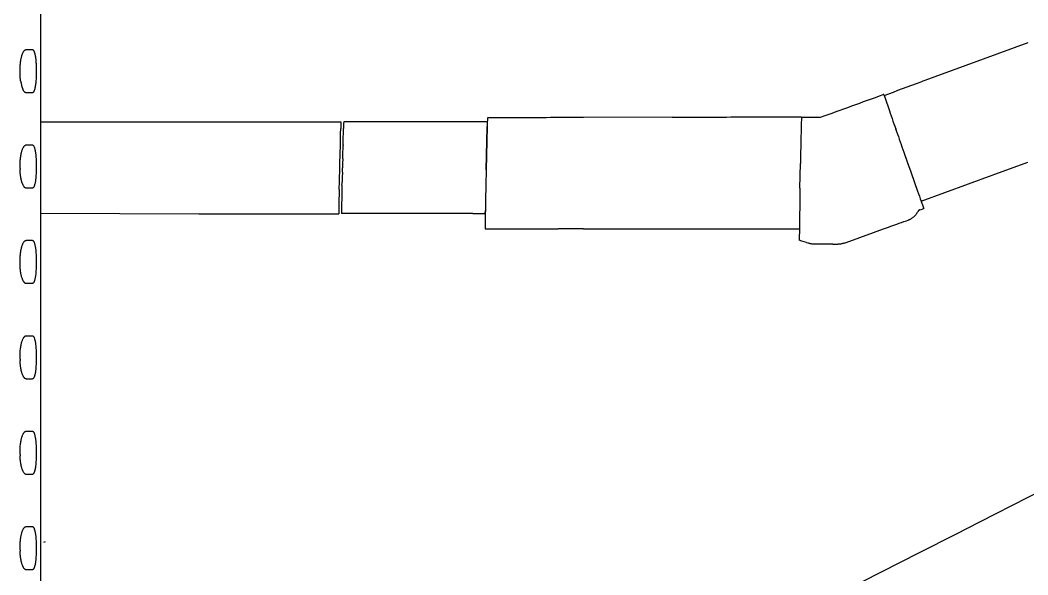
# Model space of a CAD drawing. Extents: x -17108 to 71323, y -8319 to 54197.
# Drawn here: x 55442 to 61076, y 11686 to 14788 of the extents above; entities that cross this region are included whole.
import ezdxf

# ---------------------------------------------------------------- set-up
doc = ezdxf.new("R2010")
doc.units = 0
doc.layers.get('0').update_dxf_attribs({"linetype": 'CONTINUOUS'})

msp = doc.modelspace()

# ---------------------------------------------------------------- linework, layer by layer
at = {"color": 7}
for p, q in [((55557.4, -1969.4), (55557.4, 22503.5)), ((61075.6, 14660.6), (60479.4, 14442.7)), ((57597.9, 14218.9), (57250.5, 14218.9)), ((58053.4, 14218.9), (57597.9, 14218.9)), ((58094.7, 14241.5), (58054, 14241.3)), ((58591.5, 14243.3), (58451.1, 14242.8)), ((59088.3, 14245), (58591.5, 14243.3)), ((59816.3, 14245.1), (59915.5, 14245.1)), ((57229.8, 13988.8), (57232.1, 14088.8)), ((57972.2, 13707.4), (58042.4, 13707.4)), ((58040.9, 13620.7), (58094.7, 13620.8)), ((58094.7, 13620.8), (58450.4, 13621.1)), ((59054.3, 13621.6), (59088.3, 13621.6)), ((60080.4, 13552.5), (60267.9, 13620)), ((61622.1, 12399.1), (61075.6, 12119.7))]:
    msp.add_line(p, q, dxfattribs=at)
at = {"color": 7, "ltscale": 0.35}
for p, q in [((55441.7, 14502.5), (55441.7, 14516.5)), ((55441.7, 13969.1), (55441.7, 13983.1)), ((55441.7, 13435.7), (55441.7, 13449.7)), ((55441.7, 12902.3), (55441.7, 12916.3)), ((55441.7, 11835.5), (55441.7, 11849.5))]:
    msp.add_line(p, q, dxfattribs=at)
at = {"color": 7, "ltscale": 0.419971}
for p, q in [((55531.3, 14505.3), (55531.3, 14488.5)), ((55531.3, 12905.1), (55531.3, 12888.3)), ((55531.3, 12371.7), (55531.3, 12354.9)), ((55531.3, 11838.3), (55531.3, 11821.5))]:
    msp.add_line(p, q, dxfattribs=at)
at = {"color": 7, "ltscale": 0.065921}
msp.add_line((60269.7, 14372.7), (60267.2, 14371.8), dxfattribs=at)
at = {"color": 7, "ltscale": 0.153922}
msp.add_line((60269.7, 14372.7), (60271.7, 14366.9), dxfattribs=at)
at = {"color": 7, "ltscale": 0.161133}
msp.add_line((59809.8, 14245.1), (59816.3, 14245.1), dxfattribs=at)
at = {"color": 7, "ltscale": 0.123326}
msp.add_line((57232.1, 14088.8), (57232.2, 14093.7), dxfattribs=at)
at = {"color": 7, "ltscale": 0.083814}
msp.add_line((57247.5, 14090.7), (57247.4, 14087.4), dxfattribs=at)
at = {"color": 7, "ltscale": 0.061443}
msp.add_line((57229.7, 13986.4), (57229.8, 13988.8), dxfattribs=at)
at = {"color": 7, "ltscale": 0.250488}
for p, q in [((55441.7, 13959.1), (55441.7, 13969.1)), ((55441.7, 12892.3), (55441.7, 12902.3)), ((55441.7, 12358.9), (55441.7, 12368.9)), ((55441.7, 11825.5), (55441.7, 11835.5))]:
    msp.add_line(p, q, dxfattribs=at)
at = {"color": 7, "ltscale": 0.268784}
msp.add_line((57240.7, 13863.3), (57240.6, 13852.6), dxfattribs=at)
at = {"color": 7, "ltscale": 0.01259}
msp.add_line((60479, 13775.2), (60479.4, 13775.3), dxfattribs=at)
at = {"color": 7, "ltscale": 0.035289}
msp.add_line((60479, 13775.2), (60479.4, 13773.8), dxfattribs=at)
at = {"color": 7, "ltscale": 0.401139}
msp.add_line((58042.4, 13707.4), (58042.7, 13723.5), dxfattribs=at)
at = {"color": 7, "ltscale": 0.042172}
msp.add_line((60462.3, 13719.6), (60461.5, 13718.1), dxfattribs=at)
at = {"color": 7, "ltscale": 0.207833}
msp.add_line((60471.6, 13727.1), (60479.4, 13729.9), dxfattribs=at)
at = {"color": 7, "ltscale": 0.367183}
msp.add_line((60479.4, 13729.9), (60493.2, 13734.9), dxfattribs=at)
at = {"color": 7, "ltscale": 0.246387}
msp.add_line((60397.3, 13666.4), (60406.5, 13669.9), dxfattribs=at)
at = {"color": 7, "ltscale": 0.362075}
msp.add_line((59811.4, 13552.6), (59797.6, 13556.9), dxfattribs=at)
at = {"color": 7, "ltscale": 0.353939}
msp.add_line((59824.9, 13548.4), (59811.4, 13552.6), dxfattribs=at)
at = {"color": 7, "ltscale": 0.354104}
msp.add_line((59838.4, 13544.1), (59824.9, 13548.4), dxfattribs=at)
at = {"color": 7, "ltscale": 0.293849}
msp.add_line((59915.5, 13534.9), (59903.8, 13534.9), dxfattribs=at)
at = {"color": 7, "ltscale": 0.040238}
msp.add_line((60015.7, 13534.9), (60014.1, 13534.9), dxfattribs=at)
at = {"color": 7, "ltscale": 0.42002}
msp.add_line((55531.3, 13438.5), (55531.3, 13421.7), dxfattribs=at)
at = {"color": 7, "ltscale": 0.349951}
msp.add_line((55441.7, 12368.9), (55441.7, 12382.9), dxfattribs=at)
at = {"color": 7, "ltscale": 0.23771}
msp.add_line((55574.5, 11870), (55583.7, 11872.4), dxfattribs=at)
at = {"color": 7, "ltscale": 0.237698}
msp.add_line((55574.5, 11870), (55583.7, 11872.4), dxfattribs=at)
at = {"color": 7}
for points in [[(55441.7, 14516.5), (55441.8, 14523.5), (55441.9, 14527), (55442, 14530.6), (55442.2, 14534), (55442.4, 14537.5), (55442.9, 14543), (55443.4, 14548.5), (55444, 14554), (55444.8, 14559.4), (55445.6, 14564.7), (55446.2, 14567.7), (55446.7, 14570.6), (55447.5, 14574.5), (55448.4, 14578.3), (55449.3, 14582.1), (55450.5, 14586.5), (55451.8, 14590.7), (55453.2, 14594.8), (55454.6, 14598.8), (55455.4, 14600.7), (55456.2, 14602.5), (55457.5, 14605.5), (55458.9, 14608.3), (55460.4, 14610.9), (55461.2, 14612.2), (55462, 14613.4), (55462.8, 14614.5), (55463.5, 14615.5), (55464.6, 14616.9), (55465.7, 14618.1), (55466.8, 14619.2), (55468.1, 14620.3), (55469.4, 14621.3), (55470.7, 14622.1), (55471.3, 14622.4), (55472, 14622.7), (55472.7, 14623), (55473.5, 14623.2), (55474.7, 14623.4), (55475.5, 14623.5), (55477.2, 14623.5), (55479.3, 14623.5), (55482.3, 14623.5), (55485.3, 14623.5), (55489.2, 14623.5), (55491.1, 14623.5)], [(55491.1, 14623.5), (55492.9, 14623.5), (55494, 14623.5), (55496.3, 14623.6), (55498.5, 14623.8), (55499.6, 14623.8), (55501.3, 14623.8), (55502.5, 14623.8), (55503.7, 14623.7), (55505, 14623.5)], [(55505, 14623.5), (55505.7, 14623.4), (55506.2, 14623.5), (55507.1, 14623.5), (55508.2, 14623.6), (55508.8, 14623.6), (55509.6, 14623.6), (55510.2, 14623.5), (55510.8, 14623.3), (55511.7, 14623), (55512.5, 14622.6), (55513.3, 14622.1), (55514.2, 14621.4), (55515.1, 14620.4), (55515.6, 14619.8), (55516.1, 14619.1), (55517.1, 14617.6), (55518.1, 14616), (55519, 14614.1), (55519.7, 14612.7), (55520.3, 14611.1), (55520.9, 14609.5), (55521.5, 14607.7)], [(55521.5, 14607.7), (55522.1, 14605.9), (55522.6, 14604.1), (55523.7, 14600.2), (55524.6, 14596.1), (55525.5, 14591.8), (55526.3, 14587.4), (55527.1, 14582.7), (55527.6, 14579.3), (55528, 14575.7), (55528.5, 14572), (55528.9, 14568.2), (55529.3, 14563.6), (55529.7, 14558.9)], [(55529.7, 14558.9), (55530.2, 14551.7), (55530.6, 14544.4), (55530.9, 14537.1), (55531.2, 14529.6), (55531.3, 14521.9)], [(55444.4, 14448), (55443.8, 14453.2), (55443.2, 14458.4), (55442.7, 14463.8), (55442.5, 14466.5), (55442.2, 14470.6), (55442, 14474.7), (55441.8, 14480.2), (55441.7, 14485.7), (55441.7, 14491.3), (55441.7, 14502.5)], [(55531.3, 14488.5), (55531.2, 14480.9), (55531.1, 14473.3), (55530.9, 14465.7), (55530.5, 14458.3), (55530, 14450.6), (55529.5, 14443.1), (55528.8, 14435.7), (55528.1, 14429.6), (55527.3, 14423.6), (55526.4, 14417.9), (55525.9, 14415.1), (55525.3, 14412.3), (55524.4, 14407.9), (55523.4, 14403.7), (55522.9, 14401.7), (55522.3, 14399.8), (55521.5, 14397.3), (55520.7, 14395), (55519.9, 14392.8)], [(55531.3, 14521.9), (55531.3, 14516.4), (55531.3, 14505.3)], [(55465.9, 14386.7), (55464.6, 14388.1), (55463.4, 14389.6), (55462.2, 14391.4), (55461, 14393.2), (55460.2, 14394.5), (55459.4, 14395.9), (55457.9, 14398.8), (55456.5, 14401.8)], [(55475.8, 14381.5), (55474.6, 14381.6), (55473.5, 14381.8), (55472.4, 14382.1), (55471.2, 14382.6), (55470.1, 14383.2), (55469.4, 14383.7), (55468.7, 14384.1), (55468, 14384.7), (55467.3, 14385.3), (55465.9, 14386.7)], [(55509.4, 14381.5), (55483, 14381.5), (55475.8, 14381.5)], [(55519.9, 14392.8), (55518.8, 14390.5), (55518.3, 14389.4), (55517.7, 14388.4), (55517, 14387.1), (55516.2, 14386), (55515.4, 14384.9), (55514.5, 14383.9), (55513.5, 14383.1), (55513, 14382.7), (55512.6, 14382.4), (55512.1, 14382.2), (55511.6, 14381.9), (55510.8, 14381.7), (55510.1, 14381.6), (55509.4, 14381.5)], [(57232.2, 14093.7), (57233.6, 14153.1), (57234.2, 14182.8)], [(58047.1, 13950.7), (58048.9, 14031.4), (58050.8, 14112), (58052.8, 14192.4)], [(58052.8, 14192.4), (58050.8, 14112), (58048.9, 14031.4), (58047.1, 13950.7)], [(55441.7, 13983.1), (55441.8, 13990.1), (55441.9, 13993.6), (55442, 13997.2), (55442.2, 14000.6), (55442.4, 14004.1), (55442.9, 14009.6), (55443.4, 14015.1), (55444, 14020.6), (55444.8, 14026), (55445.6, 14031.3), (55446.6, 14036.9), (55447.8, 14042.4), (55449.1, 14047.7), (55449.7, 14050.3), (55450.5, 14052.9), (55451.7, 14056.9), (55452.9, 14060.8), (55454.3, 14064.5), (55455.7, 14068.1), (55457.2, 14071.4), (55458.7, 14074.5), (55459.5, 14075.9), (55460.3, 14077.3), (55461.4, 14079.1), (55462.5, 14080.7), (55463.6, 14082.3), (55464.7, 14083.5), (55465.7, 14084.7), (55466.8, 14085.8), (55467.8, 14086.8), (55468.9, 14087.6), (55469.9, 14088.3), (55470.9, 14088.9), (55472, 14089.3), (55473, 14089.7), (55474, 14089.9), (55474.6, 14090), (55475.1, 14090.1)], [(55475.1, 14090.1), (55476.5, 14090.1), (55479.2, 14090.1), (55482.1, 14090.1), (55484.9, 14090.1), (55489.1, 14090.1), (55491.1, 14090.1)], [(55491.1, 14090.1), (55497.5, 14090.1), (55501.6, 14090.1), (55509.4, 14090.1)], [(55509.4, 14090.1), (55509.8, 14090.1), (55510.3, 14090), (55510.8, 14089.9), (55511.3, 14089.8), (55512.2, 14089.4), (55513.1, 14088.8), (55514, 14088.1), (55514.5, 14087.6), (55515.1, 14087), (55515.6, 14086.4), (55516.2, 14085.7), (55517.2, 14084.1)], [(55517.2, 14084.1), (55518.2, 14082.3), (55519.2, 14080.2), (55520.2, 14078), (55521.1, 14075.5), (55521.7, 14073.8), (55522.3, 14072), (55523.3, 14068.2)], [(55523.3, 14068.2), (55523.9, 14066), (55524.4, 14063.7), (55525.4, 14059), (55526.3, 14054.1), (55527.1, 14049), (55527.6, 14045.6), (55528, 14042.2), (55528.5, 14038.5), (55528.9, 14034.6), (55529.6, 14027.2), (55530.1, 14019.7), (55530.6, 14012), (55531, 14003), (55531.2, 13993.8), (55531.3, 13988.5)], [(60382, 14049.9), (60405.2, 13984.1), (60420.6, 13940.3), (60443.6, 13874.9), (60459.2, 13830.9)], [(60382, 14049.9), (60401.3, 13995.1), (60420.6, 13940.4), (60439.9, 13885.6), (60459.2, 13830.9)], [(55531.3, 13988.5), (55531.3, 13984.1), (55531.3, 13975.2), (55531.3, 13955.1)], [(57245.5, 14013.2), (57244.8, 13987.6), (57244.1, 13962.1)], [(59801.6, 13849.2), (59802.8, 13917.4), (59804, 13985.4)], [(60479.4, 13775.3), (60876.9, 13921), (61075.6, 13993.8)], [(55455.1, 13871.7), (55453.9, 13874.6), (55452.8, 13877.7), (55451.8, 13880.9), (55451.1, 13883.2), (55450.4, 13885.6), (55449.7, 13888.2), (55449, 13890.8), (55447.7, 13896.1), (55446.6, 13901.4), (55445.6, 13906.9), (55444.7, 13912.5), (55444.3, 13915.9), (55443.8, 13919.4), (55443.4, 13922.9), (55443.1, 13926.5), (55442.6, 13931.1), (55442.3, 13935.8), (55442.1, 13939.8), (55441.9, 13943.9), (55441.8, 13948.1), (55441.7, 13952.4)], [(55531.3, 13955.1), (55531.3, 13950.2), (55531.2, 13945.3), (55531.1, 13940.5), (55531, 13935.6), (55530.7, 13928.4), (55530.3, 13921.2), (55529.8, 13914.1), (55529.2, 13907.1), (55528.5, 13899.9), (55528.1, 13896.3), (55527.6, 13892.7), (55527.1, 13889.4), (55526.6, 13886.2), (55525.8, 13881.3), (55524.9, 13876.6), (55523.9, 13872.1), (55523.3, 13870), (55522.8, 13867.9), (55521.7, 13864.4), (55521.1, 13862.7), (55520.5, 13861.1), (55519.9, 13859.6), (55519.3, 13858.1), (55518.5, 13856.3), (55517.6, 13854.7), (55516.6, 13853.2), (55515.7, 13851.9), (55515, 13851), (55514.2, 13850.3), (55513.4, 13849.6), (55512.7, 13849.1), (55511.9, 13848.7), (55511.2, 13848.4), (55510.4, 13848.2), (55509.9, 13848.1)], [(57243.4, 13937.5), (57242.5, 13910), (57241.5, 13882.8)], [(55481.1, 13848.1), (55480.6, 13848.1), (55479.7, 13848.2), (55478.3, 13848.1), (55476.9, 13848), (55475.6, 13848), (55474.4, 13848.2), (55473.1, 13848.5), (55471.8, 13848.9), (55470.8, 13849.4), (55470, 13849.9), (55469.3, 13850.3), (55468.5, 13850.9), (55467.8, 13851.5), (55467, 13852.2), (55466.3, 13852.9), (55465, 13854.3), (55463.7, 13855.8)], [(55495.9, 13848.1), (55494.4, 13848.1), (55492.8, 13848.1), (55490.8, 13848), (55488.7, 13847.9), (55486.8, 13847.8), (55484.4, 13847.8), (55482.7, 13847.9), (55481.1, 13848.1)], [(55509.9, 13848.1), (55508.8, 13848.1), (55506.6, 13848.1), (55504.1, 13848.1), (55501.7, 13848.1), (55497.9, 13848.1), (55495.9, 13848.1)], [(55557.4, 13708.1), (56441.5, 13705.6), (57224.1, 13704)], [(60406.5, 13669.9), (60410.4, 13671.4), (60412.9, 13672.5), (60415.1, 13673.4), (60417.9, 13674.8), (60419.7, 13675.7), (60421.4, 13676.7), (60424.3, 13678.4), (60427.2, 13680.2), (60429.7, 13681.9), (60432.3, 13683.8), (60434.7, 13685.6), (60437.6, 13688), (60440.4, 13690.5), (60443.2, 13693.2), (60445.8, 13695.9), (60447.8, 13698.1), (60449.3, 13699.8), (60451.2, 13702.1), (60452.6, 13703.9), (60454.3, 13706.3), (60455.5, 13708), (60456.6, 13709.7)], [(60456.6, 13709.7), (60457.5, 13711), (60459, 13713.6)], [(60459, 13713.6), (60459.9, 13715.1), (60461.5, 13718.1)], [(60463.2, 13721), (60462.9, 13720.5), (60462.3, 13719.6)], [(60471.6, 13727.1), (60470.4, 13726.6), (60469.2, 13726.1), (60468.3, 13725.7), (60467.6, 13725.3), (60466.9, 13724.8), (60466.1, 13724.2), (60465.3, 13723.5), (60464.5, 13722.7), (60463.6, 13721.7), (60463.2, 13721)], [(60267.9, 13620), (60291.3, 13628.4), (60314.8, 13636.8)], [(60314.8, 13636.8), (60338.2, 13645.3), (60361.6, 13653.8)], [(60361.6, 13653.8), (60368.4, 13656.2), (60382, 13661)], [(60382, 13661), (60389.7, 13663.7), (60397.3, 13666.4)], [(58591.5, 13621.3), (58746.3, 13621.4), (59054.3, 13621.6)], [(59088.3, 13621.6), (59337.1, 13621.8), (59460.9, 13621.8)], [(59460.9, 13621.8), (59573.8, 13621.8), (59798.4, 13621.8)], [(55441.7, 13449.7), (55441.8, 13456.7), (55441.9, 13460.2), (55442, 13463.8), (55442.2, 13467.2), (55442.4, 13470.7), (55442.9, 13476.2), (55443.4, 13481.7), (55444, 13487.2), (55444.8, 13492.6), (55445.6, 13497.9), (55446.2, 13500.9), (55446.7, 13503.8), (55447.5, 13507.7), (55448.4, 13511.5), (55449.3, 13515.3), (55450.5, 13519.7), (55451.8, 13523.9), (55453.2, 13528), (55454.6, 13532), (55455.4, 13533.9), (55456.2, 13535.7), (55457.5, 13538.7), (55458.9, 13541.5), (55460.4, 13544.1), (55461.2, 13545.4), (55462, 13546.6), (55462.8, 13547.7), (55463.5, 13548.7), (55464.6, 13550.1), (55465.7, 13551.3), (55466.8, 13552.4), (55468.1, 13553.5), (55469.4, 13554.5), (55470.7, 13555.3), (55471.3, 13555.6), (55472, 13555.9), (55472.7, 13556.2), (55473.5, 13556.4), (55474.7, 13556.6), (55475.5, 13556.7), (55477.2, 13556.7), (55479.3, 13556.7), (55485.3, 13556.7), (55489.2, 13556.7), (55491.1, 13556.7)], [(55491.1, 13556.7), (55492.9, 13556.7), (55494, 13556.7), (55496.3, 13556.9), (55498.5, 13557), (55499.7, 13557), (55501.3, 13557), (55502.5, 13557), (55503.7, 13556.9), (55505, 13556.7)], [(55505, 13556.7), (55505.9, 13556.6), (55506.6, 13556.7), (55507.9, 13556.8), (55508.9, 13556.8), (55509.9, 13556.7), (55510.9, 13556.5), (55511.9, 13556.1), (55512.8, 13555.6)], [(55512.8, 13555.6), (55513.8, 13554.9), (55514.7, 13554), (55515.7, 13552.9)], [(55515.7, 13552.9), (55516.6, 13551.6), (55517.6, 13550.1), (55518.5, 13548.4), (55519.4, 13546.6), (55519.9, 13545.2), (55520.5, 13543.9), (55521.5, 13540.9)], [(55521.5, 13540.9), (55522.1, 13539.1), (55522.6, 13537.3), (55523.7, 13533.4), (55524.6, 13529.3), (55525.5, 13525), (55526.3, 13520.5), (55527.1, 13515.9), (55527.6, 13512.5), (55528, 13508.9), (55528.5, 13505.2), (55528.9, 13501.4), (55529.3, 13496.7), (55529.7, 13492.1)], [(59856.6, 13538.5), (59855.1, 13539), (59851.9, 13539.9)], [(59882.3, 13534.9), (59879, 13534.9), (59876.7, 13535.1), (59873.7, 13535.3), (59871.5, 13535.6), (59869.2, 13535.8), (59866.3, 13536.3), (59863.5, 13536.8), (59861, 13537.4), (59858.8, 13537.9), (59856.6, 13538.5)], [(59893, 13534.8), (59885.9, 13534.8), (59882.3, 13534.9)], [(59903.8, 13534.9), (59898.4, 13534.8), (59893, 13534.8)], [(59985.8, 13534.9), (59961, 13534.9), (59936.3, 13534.9)], [(60019.9, 13535), (60018.5, 13535), (60015.7, 13534.9)], [(60049.8, 13541.4), (60046.1, 13540.1), (60043.5, 13539.3), (60040.9, 13538.5), (60039.1, 13538), (60036.1, 13537.3), (60033.1, 13536.7), (60029.5, 13536.1), (60027.5, 13535.8), (60023.7, 13535.3), (60019.9, 13535)], [(60049.8, 13541.4), (60060.3, 13545.2), (60074.4, 13550.3), (60080.4, 13552.5)], [(55529.7, 13492.1), (55530.2, 13484.9), (55530.6, 13477.6), (55530.9, 13470.3), (55531.2, 13462.8), (55531.3, 13455.1)], [(55441.8, 13416.3), (55441.7, 13418.8), (55441.7, 13423.8), (55441.7, 13435.7)], [(55444.4, 13381.2), (55443.8, 13386.3), (55443.2, 13391.4), (55442.7, 13396.7), (55442.3, 13401.9), (55442.1, 13407.3), (55441.8, 13412.6), (55441.8, 13416.3)], [(55531.3, 13421.7), (55531.3, 13416.8), (55531.2, 13411.9), (55531.1, 13407), (55531, 13402.2), (55530.7, 13395), (55530.3, 13387.8), (55529.8, 13380.7), (55529.2, 13373.7), (55528.6, 13367.1), (55527.8, 13360.6), (55526.9, 13354.3), (55526.4, 13351.2), (55525.9, 13348.2), (55525.1, 13344.3), (55524.3, 13340.6), (55523.4, 13337), (55522.4, 13333.5), (55521.4, 13330.2), (55520.5, 13327.7), (55519.6, 13325.4), (55518.6, 13323.2), (55517.7, 13321.6), (55516.8, 13320.1), (55515.9, 13318.8), (55514.9, 13317.6), (55514, 13316.7), (55513.5, 13316.3), (55513, 13315.9), (55512.3, 13315.5), (55511.6, 13315.2), (55511, 13314.9)], [(55531.3, 13455.1), (55531.3, 13449.6), (55531.3, 13438.5)], [(55455.8, 13336.6), (55455, 13338.5), (55454.2, 13340.5), (55452.8, 13344.5), (55451.4, 13348.8), (55450.1, 13353.2), (55448.9, 13357.7), (55448, 13361.6), (55447.1, 13365.5), (55446.3, 13369.5), (55445.8, 13372.6), (55445.3, 13375.7), (55444.4, 13381.2)], [(55465.2, 13320.7), (55463.9, 13322.2), (55462.6, 13323.9), (55461.4, 13325.7), (55460.2, 13327.6), (55459.4, 13329), (55458.7, 13330.5), (55457.2, 13333.5), (55455.8, 13336.6)], [(55475.1, 13314.7), (55474.6, 13314.8), (55474, 13314.9), (55472.8, 13315.2), (55471.7, 13315.6), (55470.5, 13316.2), (55469.4, 13316.9), (55468.7, 13317.4), (55468, 13317.9), (55467.3, 13318.5), (55466.6, 13319.2), (55465.2, 13320.7)], [(55486.2, 13314.7), (55484.4, 13314.7), (55480.7, 13314.7), (55478.3, 13314.6), (55477, 13314.7), (55475.1, 13314.7)], [(55505, 13314.7), (55503.4, 13314.6), (55502.3, 13314.5), (55500.1, 13314.5), (55496.8, 13314.6), (55490.2, 13314.7), (55486.2, 13314.7)], [(55511, 13314.9), (55510.5, 13314.8), (55510, 13314.7), (55509.3, 13314.7), (55508.9, 13314.7), (55508, 13314.7), (55506.7, 13314.7), (55506, 13314.8), (55505, 13314.7)], [(55441.7, 12916.3), (55441.8, 12922.6), (55442, 12928.9), (55442.3, 12935.2), (55442.7, 12941.4), (55443.3, 12947.6), (55444, 12953.8), (55444.9, 12959.8), (55445.8, 12965.6), (55446.9, 12971.2), (55448.1, 12976.8), (55448.7, 12979.5), (55449.4, 12982.2), (55450.1, 12984.8), (55450.8, 12987.3), (55451.9, 12990.7), (55452.9, 12994), (55454.1, 12997.1), (55455.4, 13000.5), (55456.8, 13003.8), (55458.3, 13006.9), (55459.1, 13008.4), (55459.9, 13009.9), (55460.7, 13011.2), (55461.5, 13012.4), (55462.8, 13014.3), (55464.1, 13016.1), (55465.4, 13017.6), (55466.8, 13019), (55467.8, 13020), (55468.5, 13020.5), (55469.2, 13021), (55470.1, 13021.6), (55471.1, 13022.1), (55472, 13022.5), (55472.9, 13022.9), (55473.7, 13023.1), (55474.7, 13023.2), (55475.4, 13023.3), (55477.8, 13023.4), (55479.4, 13023.4), (55482.6, 13023.3), (55486.2, 13023.3)], [(55486.2, 13023.3), (55489.5, 13023.3), (55499.8, 13023.3), (55509.4, 13023.3)], [(55509.4, 13023.3), (55510.2, 13023.2), (55511, 13023.1), (55511.8, 13022.8), (55512.6, 13022.3), (55513.1, 13022), (55513.6, 13021.6), (55514.2, 13021.2), (55514.7, 13020.7), (55515.7, 13019.5)], [(55515.7, 13019.5), (55516.6, 13018.3), (55517.5, 13016.8), (55518.4, 13015.2), (55519.2, 13013.4), (55519.8, 13012.2), (55520.3, 13010.9), (55521.3, 13008.1), (55522.2, 13005.5), (55522.5, 13004.3), (55523.4, 13001.1), (55524.2, 12997.7), (55525.1, 12993.6), (55525.9, 12989.4), (55526.7, 12985), (55527.4, 12980.4), (55527.8, 12976.9), (55528.3, 12973.4), (55529.1, 12966.1), (55529.7, 12958.7)], [(55529.7, 12958.7), (55530.2, 12951.5), (55530.6, 12944.2), (55530.9, 12936.9), (55531.2, 12929.4), (55531.3, 12921.7)], [(55531.3, 12921.7), (55531.3, 12916.2), (55531.3, 12905.1)], [(55455.1, 12804.9), (55453.9, 12807.8), (55452.8, 12810.9), (55451.8, 12814.1), (55451.1, 12816.4), (55450.4, 12818.8), (55449.7, 12821.4), (55449, 12824), (55447.7, 12829.3), (55446.6, 12834.6), (55445.6, 12840.1), (55444.7, 12845.7), (55444.3, 12849.1), (55443.8, 12852.6), (55443.4, 12856.1), (55443.1, 12859.7), (55442.6, 12864.3), (55442.3, 12869), (55442.1, 12873), (55441.9, 12877.1), (55441.8, 12881.3), (55441.7, 12885.6)], [(55531.3, 12888.3), (55531.3, 12883.4), (55531.2, 12878.5), (55531.1, 12873.6), (55531, 12868.8), (55530.7, 12861.6), (55530.3, 12854.4), (55529.8, 12847.3), (55529.2, 12840.3), (55528.5, 12833.1), (55528.1, 12829.5), (55527.6, 12825.9), (55527.1, 12822.6), (55526.6, 12819.4), (55525.8, 12814.5), (55524.9, 12809.8), (55523.9, 12805.3), (55523.3, 12803.2), (55522.8, 12801.1), (55521.7, 12797.6), (55521.1, 12795.9), (55520.5, 12794.3), (55519.9, 12792.8), (55519.3, 12791.3), (55518.5, 12789.5), (55517.6, 12787.9), (55516.6, 12786.4), (55515.7, 12785.1), (55514.9, 12784.2), (55514.2, 12783.5), (55513.4, 12782.8), (55512.7, 12782.3), (55511.9, 12781.9), (55511.2, 12781.6), (55510.4, 12781.4), (55509.9, 12781.3)], [(55481.1, 12781.3), (55480.6, 12781.3), (55479.7, 12781.4), (55478.3, 12781.3), (55476.9, 12781.2), (55475.6, 12781.2), (55474.4, 12781.4), (55473.1, 12781.7), (55471.8, 12782.1), (55470.8, 12782.6), (55470, 12783.1), (55469.3, 12783.5), (55468.5, 12784.1), (55467.8, 12784.7), (55467, 12785.4), (55466.3, 12786.1), (55465, 12787.5), (55463.7, 12789)], [(55495.9, 12781.3), (55494.4, 12781.3), (55492.8, 12781.3), (55490.8, 12781.2), (55488.7, 12781.1), (55486.8, 12781), (55484.4, 12781), (55482.7, 12781.1), (55481.1, 12781.3)], [(55509.9, 12781.3), (55508.8, 12781.3), (55506.6, 12781.3), (55504.1, 12781.3), (55501.7, 12781.3), (55497.9, 12781.3), (55495.9, 12781.3)], [(55441.7, 12382.9), (55441.8, 12389.2), (55442, 12395.5), (55442.3, 12401.8), (55442.7, 12408), (55443.3, 12414.2), (55444, 12420.4), (55444.9, 12426.4), (55445.8, 12432.2), (55446.9, 12437.8), (55448.1, 12443.4), (55448.7, 12446.1), (55449.4, 12448.8), (55450.1, 12451.4), (55450.8, 12453.9), (55451.9, 12457.3), (55452.9, 12460.6), (55454.1, 12463.7), (55455.4, 12467.1), (55456.8, 12470.4), (55458.3, 12473.5), (55459.1, 12475), (55459.9, 12476.5), (55460.7, 12477.8), (55461.5, 12479), (55462.8, 12480.9), (55464.1, 12482.7), (55465.4, 12484.2), (55466.8, 12485.6), (55467.8, 12486.6), (55468.5, 12487.1), (55469.2, 12487.6), (55470.1, 12488.2), (55471.1, 12488.7), (55472, 12489.1), (55472.9, 12489.5), (55473.7, 12489.7), (55474.7, 12489.8), (55475.4, 12489.9), (55477.8, 12490), (55479.4, 12490), (55482.6, 12489.9), (55486.2, 12489.9)], [(55486.2, 12489.9), (55491.1, 12489.9), (55497.7, 12489.9), (55509.4, 12489.9)], [(55509.4, 12489.9), (55510.2, 12489.8), (55511, 12489.7), (55511.8, 12489.4), (55512.6, 12488.9), (55513.1, 12488.6), (55513.6, 12488.2), (55514.2, 12487.8), (55514.7, 12487.3), (55515.7, 12486.1)], [(55515.7, 12486.1), (55516.6, 12484.8), (55517.6, 12483.3), (55518.5, 12481.6), (55519.4, 12479.8), (55519.9, 12478.4), (55520.5, 12477.1), (55521.5, 12474.1)], [(55521.5, 12474.1), (55522.1, 12472.3), (55522.6, 12470.5), (55523.7, 12466.6), (55524.6, 12462.5), (55525.5, 12458.2), (55526.3, 12453.7), (55527.1, 12449.1), (55527.6, 12445.7), (55528, 12442.1), (55528.5, 12438.4), (55528.9, 12434.6), (55529.3, 12429.9), (55529.7, 12425.3)], [(55529.7, 12425.3), (55530.2, 12418.1), (55530.6, 12410.8), (55530.9, 12403.5), (55531.2, 12396), (55531.3, 12388.3)], [(55455.1, 12271.5), (55453.9, 12274.4), (55452.8, 12277.5), (55451.8, 12280.7), (55451.1, 12283), (55450.4, 12285.4), (55449.7, 12288), (55449, 12290.6), (55447.7, 12295.9), (55446.6, 12301.2), (55445.6, 12306.7), (55444.7, 12312.3), (55444.3, 12315.7), (55443.8, 12319.2), (55443.4, 12322.7), (55443.1, 12326.3), (55442.6, 12330.9), (55442.3, 12335.6), (55442.1, 12339.6), (55441.9, 12343.7), (55441.8, 12347.9), (55441.7, 12352.2)], [(55531.3, 12354.9), (55531.3, 12350), (55531.2, 12345.1), (55531.1, 12340.2), (55531, 12335.4), (55530.7, 12328.2), (55530.3, 12321), (55529.8, 12313.9), (55529.2, 12306.9), (55528.5, 12299.7), (55528.1, 12296.1), (55527.6, 12292.5), (55527.1, 12289.2), (55526.6, 12286), (55525.8, 12281.1), (55524.9, 12276.4), (55523.9, 12271.9), (55523.3, 12269.8), (55522.8, 12267.7), (55521.7, 12264.2), (55521.1, 12262.5), (55520.5, 12260.9), (55519.9, 12259.4), (55519.3, 12257.9), (55518.5, 12256.1), (55517.6, 12254.5), (55516.6, 12253), (55515.7, 12251.7), (55514.9, 12250.8), (55514.2, 12250.1), (55513.4, 12249.4), (55512.7, 12248.9), (55511.9, 12248.5), (55511.2, 12248.2), (55510.4, 12248), (55509.9, 12247.9)], [(55531.3, 12388.3), (55531.3, 12382.8), (55531.3, 12371.7)], [(55481.1, 12247.9), (55480.6, 12247.9), (55479.7, 12248), (55478.3, 12247.9), (55476.9, 12247.8), (55475.6, 12247.8), (55474.4, 12248), (55473.1, 12248.3), (55471.8, 12248.7), (55470.8, 12249.2), (55470, 12249.7), (55469.3, 12250.1), (55468.5, 12250.7), (55467.8, 12251.3), (55467, 12252), (55466.3, 12252.7), (55465, 12254.1), (55463.7, 12255.6)], [(55495.9, 12247.9), (55494.4, 12247.9), (55492.8, 12247.9), (55490.8, 12247.8), (55488.7, 12247.7), (55486.8, 12247.6), (55484.4, 12247.6), (55482.7, 12247.7), (55481.1, 12247.9)], [(55509.9, 12247.9), (55508.8, 12247.9), (55506.6, 12247.9), (55504.1, 12247.9), (55501.7, 12247.9), (55497.9, 12247.9), (55495.9, 12247.9)], [(61075.6, 12119.7), (60805.5, 11981.6), (60670.4, 11912.6), (60467.8, 11809)], [(55441.7, 11849.5), (55441.8, 11856.5), (55441.9, 11860), (55442, 11863.6), (55442.2, 11867), (55442.4, 11870.5), (55442.9, 11876), (55443.4, 11881.5), (55444, 11887), (55444.8, 11892.4), (55445.6, 11897.7), (55446.2, 11900.7), (55446.7, 11903.6), (55447.5, 11907.5), (55448.4, 11911.3), (55449.3, 11915.1), (55450.5, 11919.5), (55451.8, 11923.7), (55453.2, 11927.8), (55454.6, 11931.8), (55455.4, 11933.7), (55456.2, 11935.5), (55457.5, 11938.5), (55458.9, 11941.3), (55460.4, 11943.9), (55461.2, 11945.2), (55462, 11946.4), (55462.8, 11947.5), (55463.5, 11948.5), (55464.6, 11949.9), (55465.7, 11951.1), (55466.8, 11952.2), (55468.1, 11953.3), (55469.4, 11954.3), (55470.7, 11955.1), (55471.3, 11955.4), (55472, 11955.7), (55472.7, 11956), (55473.5, 11956.2), (55474.7, 11956.4), (55475.5, 11956.5), (55477.2, 11956.5), (55479.3, 11956.5), (55485.3, 11956.5), (55489.2, 11956.5), (55491.1, 11956.5)], [(55491.1, 11956.5), (55492.9, 11956.5), (55494, 11956.5), (55496.3, 11956.6), (55498.5, 11956.8), (55499.6, 11956.8), (55501.3, 11956.8), (55502.5, 11956.8), (55503.7, 11956.7), (55505, 11956.5)], [(55505, 11956.5), (55505.7, 11956.4), (55506.2, 11956.5), (55507.1, 11956.5), (55508.2, 11956.6), (55508.8, 11956.6), (55509.6, 11956.6), (55510.2, 11956.5), (55510.8, 11956.3), (55511.7, 11956), (55512.5, 11955.6), (55513.3, 11955.1), (55514, 11954.5), (55514.7, 11953.8), (55515.5, 11953), (55516, 11952.3), (55516.5, 11951.6), (55517.6, 11949.9), (55518.4, 11948.3), (55519.3, 11946.5), (55520.3, 11944.2), (55520.9, 11942.5), (55521.5, 11940.7)], [(55521.5, 11940.7), (55522.1, 11938.9), (55522.6, 11937.1), (55523.7, 11933.2), (55524.6, 11929.1), (55525.5, 11924.8), (55526.3, 11920.3), (55527.1, 11915.7), (55527.6, 11912.3), (55528, 11908.7), (55528.5, 11905), (55528.9, 11901.2), (55529.3, 11896.5), (55529.7, 11891.9)], [(55529.7, 11891.9), (55530.2, 11884.7), (55530.6, 11877.4), (55530.9, 11870.1), (55531.2, 11862.6), (55531.3, 11854.9)], [(55531.3, 11854.9), (55531.3, 11849.4), (55531.3, 11838.3)], [(55455.1, 11738.1), (55453.9, 11741), (55452.8, 11744.1), (55451.8, 11747.3), (55451.1, 11749.6), (55450.4, 11752), (55449.7, 11754.6), (55449, 11757.2), (55447.7, 11762.5), (55446.6, 11767.8), (55445.6, 11773.3), (55444.7, 11778.9), (55444.3, 11782.3), (55443.8, 11785.8), (55443.4, 11789.3), (55443.1, 11792.9), (55442.6, 11797.5), (55442.3, 11802.2), (55442.1, 11806.2), (55441.9, 11810.3), (55441.8, 11814.5), (55441.7, 11818.8)], [(55531.3, 11821.5), (55531.3, 11816.6), (55531.2, 11811.7), (55531.1, 11806.8), (55531, 11802), (55530.7, 11794.8), (55530.3, 11787.6), (55529.8, 11780.5), (55529.2, 11773.5), (55528.5, 11766.3), (55528.1, 11762.7), (55527.6, 11759.1), (55527.1, 11755.8), (55526.6, 11752.6), (55525.8, 11747.7), (55524.9, 11743), (55523.9, 11738.5), (55523.3, 11736.4), (55522.8, 11734.3), (55521.7, 11730.8), (55521.1, 11729.1), (55520.5, 11727.5), (55519.9, 11726), (55519.3, 11724.6), (55518.3, 11722.4), (55517.8, 11721.4), (55517.2, 11720.5), (55516.5, 11719.4), (55515.7, 11718.3), (55514.9, 11717.4), (55514.2, 11716.7), (55513.5, 11716), (55512.7, 11715.5), (55512, 11715.1), (55511.3, 11714.8), (55510.6, 11714.6), (55509.8, 11714.5), (55507.8, 11714.5), (55506.4, 11714.5), (55503.7, 11714.5), (55500.6, 11714.5)], [(60467.8, 11809), (60361.9, 11754.8), (60150, 11646.5)], [(55463.7, 11722.2), (55462.3, 11724.2), (55460.9, 11726.3), (55459.6, 11728.6), (55458.3, 11731), (55457.5, 11732.7), (55456.7, 11734.4), (55455.9, 11736.2), (55455.1, 11738.1)], [(55475.8, 11714.5), (55475.2, 11714.5), (55474.6, 11714.6), (55473.4, 11714.8), (55472.1, 11715.2), (55470.9, 11715.8), (55469.7, 11716.5), (55468.5, 11717.3), (55467.3, 11718.3), (55466.1, 11719.5), (55464.9, 11720.8), (55463.7, 11722.2)], [(55500.6, 11714.5), (55497.5, 11714.5), (55491.1, 11714.5), (55486.2, 11714.5), (55475.8, 11714.5)]]:
    msp.add_lwpolyline(points, dxfattribs=at)
for centre, radius, start, end in [((-580531.6, 1769513.9), 1868467.2, 290.0571144, 290.0638967), ((-1473138, 4267819), 4521409.9, 289.8199429, 289.824683), ((116294.5, 33703), 59265.8, 199.04192, 199.129374), ((116294.5, 33703), 59265.8, 199.04192, 199.129374), ((125620.2, 36941.4), 69137.8, 199.132366, 199.234218), ((125619.4, 36941.2), 69137, 199.132366, 199.234218), ((56545.7, 8870148.9), 8855929.8, 269.99360598, 270.00445976), ((150941.5, 12147.1), 93729.4, 178.733292, 178.75549), ((140472.1, 12274.2), 83244.3, 178.66137, 178.686546), ((114386.8, 12766.4), 56352.1, 178.50023, 178.54994), ((113496, 12789.2), 55461, 178.52285, 178.55017), ((73397.7, -4162134.5), 4176403.9, 90.2050516, 90.209942), ((50719.5, 2436754.8), 2422524.2, 270.1979364, 270.2067473), ((55381.2, 1133982.6), 1119743.7, 270.2087554, 270.2206672), ((54800.9, 1284826), 1270588.2, 270.2206399, 270.2258787), ((96383.8, 13296.8), 36586.2, 178.51478, 178.7026), ((8343.5, 15304.1), 48919, 358.57878, 358.68607), ((131299.2, 38915.9), 75150.3, 199.229204, 199.322395), ((131299.2, 38915.9), 75150.3, 199.229204, 199.322395), ((19258.5, 15028.7), 38000.5, 358.46861, 358.58052), ((97006.1, 13276.7), 37208.8, 178.69346, 178.90868), ((44203.1, 14290.4), 13030.1, 358.49893, 358.66294), ((56321.3, 13957.3), 879.6, 179.8816, 180.3167), ((44876.9, 14272.7), 12356.1, 358.329, 358.49937), ((44165.4, 14338.4), 13084.1, 358.24402, 358.35211), ((129125.2, 12432.9), 71094.3, 178.776691, 178.959863), ((129125.2, 12432.9), 71094.3, 178.776691, 178.959863), ((46904, 14208.2), 10328, 357.96515, 358.15902), ((45789.4, 14245.5), 11443.2, 358.15155, 358.33153), ((57329.8, 13861.9), 89.1, 177.7219, 179.1078), ((45304.2, 14349.6), 11946.4, 357.67758, 357.76086), ((59540.2, 13749.5), 2316.5, 177.7226, 181.1245), ((151178.1, 12359.5), 93949.5, 179.118214, 179.177964), ((147340.3, 12417.8), 90111.2, 179.087683, 179.117736), ((126749.8, 12777.7), 66956.7, 179.083066, 179.277644), ((168571.9, 52087.8), 114682, 199.486907, 199.516441), ((179374.4, 55913), 126141.7, 199.488041, 199.514884), ((165448, 50975.3), 111365.9, 199.514624, 199.53588), ((57706.5, -2192252.2), 2205959.6, 90.0028234, 90.0121602), ((57847.9, -4158685.8), 4172393, 89.998295, 90.0034313), ((135063.5, 12324.8), 77033.6, 178.959631, 179.036074), ((59309.1, -843264), 856885.6, 90.0479846, 90.0574171), ((133295.6, 12690.3), 73503.1, 179.30058, 179.324486), ((132959.4, 12694.7), 73166.9, 179.27397, 179.300785), ((60753, 16457.8), 3053.9, 252.573, 252.8387), ((59936.4, 5709), 7825.9, 90.00088, 90.15258), ((60004.5, 30915.5), 17380.6, 269.93858, 270.03172), ((56321.3, 12890.5), 879.6, 179.8816, 180.3167), ((56321.3, 12357.1), 879.6, 179.8816, 180.3167), ((56321.3, 11823.7), 879.6, 179.8816, 180.3167)]:
    msp.add_arc(centre, radius, start, end, dxfattribs=at)
for centre, major_axis, ratio, start_param, end_param in [((55473.4, 14476.3), (-4, 95.6), 0.327923, 1.858522, 2.451145), ((55462.9, 13889.5), (-10.3, 39.5), 0.319615, 1.954444, 2.503103), ((55462.9, 12822.7), (-10.3, 39.5), 0.319618, 1.954487, 2.503121), ((55462.9, 12289.3), (-10.3, 39.5), 0.319617, 1.954482, 2.503118)]:
    msp.add_ellipse(centre, major_axis=major_axis, ratio=ratio, start_param=start_param, end_param=end_param, dxfattribs=at)

doc.saveas('drawing.dxf')
